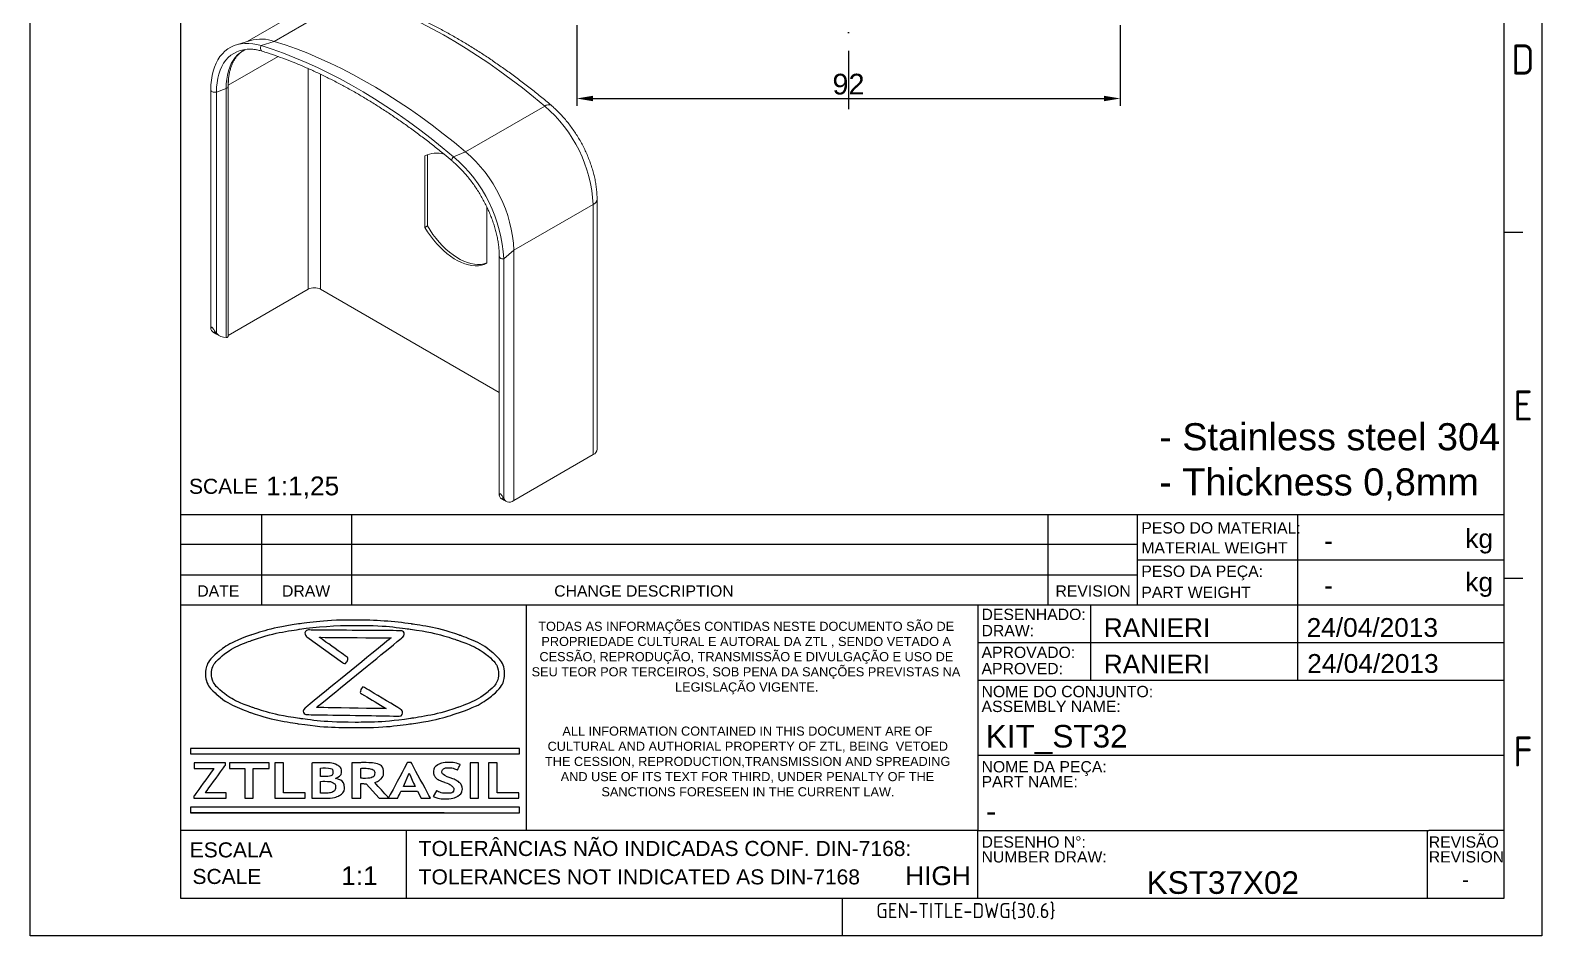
# Model space of a CAD drawing. Header units: millimetres. Extents: x 4473 to 4729, y 1137 to 1495.
# Drawn here: x 4473.2 to 4729, y 1137.3 to 1290.5 of the extents above; entities that cross this region are included whole.
import ezdxf
from ezdxf.enums import TextEntityAlignment as Align

# ---------------------------------------------------------------- set-up
doc = ezdxf.new("R2010")
doc.units = ezdxf.units.MM
doc.linetypes.add('ACAD_ISO02W100', pattern=[15, 12, -3])
doc.linetypes.add('ACAD_ISO04W100', pattern=[30, 24, -3, 0, -3])
for name, color, linetype, lineweight in [('AM_4', 1, 'ACAD_ISO04W100', 25), ('AM_5', 3, 'Continuous', 25), ('AM_8', 40, 'ACAD_ISO02W100', 35)]:
    doc.layers.add(name, color=color, linetype=linetype, lineweight=lineweight)
doc.layers.add('Camada 1', color=7, linetype='Continuous')
doc.styles.add('ACISOTS', font='isocp.shx', dxfattribs={"height": 1})
doc.styles.get("Standard").update_dxf_attribs({"font": 'arial.ttf'})
doc.dimstyles.new('ISO-25', dxfattribs={"dimtxt": 3.5, "dimasz": 2.75, "dimexe": 1.25, "dimexo": 0.625, "dimtad": 1, "dimtxsty": 'Standard', "dimcen": 2.5, "dimadec": 0, "dimazin": 0, "dimtfac": 1, "dimtmove": 0, "dimatfit": 3, "dimfxl": 1, "dimarcsym": 0})

# ---------------------------------------------------------------- blocks, each defined once
blk = doc.blocks.new('*D37')
at = {"layer": 'AM_5', "color": 0, "lineweight": -2, "ltscale": 0.25, "transparency": 16777216}
for p, q in [((4565.7, 1291.36), (4565.7, 1277.69)), ((4657.7, 1291.36), (4657.7, 1277.69)), ((4568.45, 1278.94), (4654.95, 1278.94))]:
    blk.add_line(p, q, dxfattribs=at)
at = {"layer": 'AM_5', "color": 0, "ltscale": 0.25, "transparency": 16777216}
for points in [[(4568.45, 1279.4), (4568.45, 1278.48), (4565.7, 1278.94)], [(4654.95, 1279.4), (4654.95, 1278.48), (4657.7, 1278.94)]]:
    blk.add_solid(points, dxfattribs=at)
at = {"layer": 'Defpoints', "color": 0, "ltscale": 0.25, "transparency": 16777216}
for p in [(4565.7, 1291.99), (4657.7, 1291.99), (4657.7, 1278.94)]:
    blk.add_point(p, dxfattribs=at)
at = {"layer": 'AM_5', "color": 0, "ltscale": 0.25, "transparency": 16777216, "insert": (4611.7, 1281.35), "char_height": 3.5, "attachment_point": 5}
blk.add_mtext('92', dxfattribs=at)
blk = doc.blocks.new('*D53')
at = {"layer": 'AM_5', "color": 0, "lineweight": -2, "ltscale": 0.25, "transparency": 16777216}
blk.add_arc((4611.7, -1206.23), 2647.57, 90.05951, 90.94049, dxfattribs=at)
at = {"layer": 'AM_5', "color": 0, "ltscale": 0.25, "transparency": 16777216}
for points in [[(4568.25, 1440.53), (4568.24, 1441.45), (4565.5, 1440.94)], [(4608.95, 1441.8), (4608.95, 1440.88), (4611.7, 1441.34)]]:
    blk.add_solid(points, dxfattribs=at)
at = {"layer": 'Defpoints', "color": 0, "ltscale": 0.25, "transparency": 16777216}
for p in [(4611.7, 1467.59), (4565.26, 1454.38), (4596.3, 1441.3), (4565.7, 1429.11), (4611.7, 1277.16)]:
    blk.add_point(p, dxfattribs=at)
at = {"layer": 'AM_5', "color": 0, "ltscale": 0.25, "transparency": 16777216, "insert": (4588.58, 1443.63), "char_height": 3.5, "attachment_point": 5, "rotation": 0.5}
blk.add_mtext('1°', dxfattribs=at)

msp = doc.modelspace()

# ---------------------------------------------------------------- linework, layer by layer
at = {"color": 135, "lineweight": 25}
for p, q in [((4473.202, 1137.266), (4473.202, 1494.921)), ((4729.033, 1494.921), (4729.033, 1137.266)), ((4725.851, 1256.272), (4722.669, 1256.272)), ((4725.851, 1197.724), (4722.669, 1197.724)), ((4610.663, 1137.266), (4610.663, 1143.63)), ((4729.033, 1137.266), (4473.202, 1137.266))]:
    msp.add_line(p, q, dxfattribs=at)
for p, q in [((4498.657, 1488.557), (4498.657, 1143.63)), ((4722.669, 1143.63), (4722.669, 1488.557)), ((4498.657, 1208.543), (4722.669, 1208.543)), ((4498.657, 1208.543), (4498.657, 1143.63)), ((4498.657, 1208.543), (4660.618, 1208.543)), ((4512.408, 1193.269), (4512.408, 1208.543)), ((4527.646, 1193.269), (4527.646, 1208.543)), ((4645.477, 1193.269), (4645.477, 1208.543)), ((4660.618, 1193.269), (4660.618, 1208.543)), ((4687.667, 1208.543), (4687.667, 1200.906)), ((4722.669, 1143.63), (4722.669, 1208.543)), ((4660.618, 1203.452), (4498.657, 1203.452)), ((4660.618, 1200.906), (4722.669, 1200.906)), ((4687.667, 1200.906), (4687.667, 1193.269)), ((4498.657, 1198.36), (4660.618, 1198.36)), ((4498.657, 1193.269), (4633.573, 1193.269)), ((4557.121, 1193.269), (4557.121, 1155.085)), ((4633.573, 1193.269), (4633.573, 1169.086)), ((4633.573, 1193.269), (4722.669, 1193.269)), ((4652.665, 1193.269), (4652.665, 1180.541)), ((4687.667, 1193.269), (4687.667, 1180.541)), ((4633.573, 1186.905), (4722.669, 1186.905)), ((4633.573, 1180.541), (4722.669, 1180.541)), ((4633.573, 1169.086), (4633.573, 1155.085)), ((4633.573, 1167.813), (4722.669, 1167.813)), ((4633.573, 1155.085), (4498.657, 1155.085)), ((4536.841, 1155.085), (4536.841, 1143.63)), ((4633.573, 1143.63), (4633.573, 1155.085)), ((4633.573, 1155.085), (4709.941, 1155.085)), ((4709.628, 1155.085), (4709.628, 1143.63)), ((4722.669, 1155.085), (4709.941, 1155.085)), ((4498.657, 1143.63), (4722.669, 1143.63)), ((4498.657, 1143.63), (4722.669, 1143.63))]:
    msp.add_line(p, q)
at = {"color": 7, "linetype": 'Continuous', "lineweight": 15}
for p, q in [((4522.8, 1296.025), (4509.896, 1288.576)), ((4514.5, 1288.612), (4527.904, 1296.349)), ((4510.457, 1288.747), (4508.094, 1288.027)), ((4512.289, 1287.886), (4514.5, 1288.612)), ((4503.774, 1280.729), (4503.765, 1280.376)), ((4503.765, 1280.376), (4503.765, 1239.966)), ((4506.354, 1280.64), (4504.714, 1280.021)), ((4504.714, 1280.021), (4504.714, 1239.214)), ((4506.354, 1238.504), (4506.354, 1280.64)), ((4506.694, 1238.687), (4506.694, 1281.002)), ((4506.713, 1281.175), (4506.713, 1238.86)), ((4546.868, 1269.926), (4560.272, 1277.664)), ((4540.004, 1257.133), (4540.004, 1269.258)), ((4540.428, 1257.378), (4540.428, 1269.454)), ((4544.837, 1269.097), (4546.868, 1269.926)), ((4569.142, 1219.595), (4569.142, 1261.91)), ((4550.505, 1260.547), (4550.505, 1251.071)), ((4555.08, 1253.254), (4568.483, 1260.992)), ((4568.483, 1218.677), (4568.483, 1260.992)), ((4540.004, 1257.133), (4540.428, 1257.378)), ((4552.596, 1252.186), (4552.596, 1211.775)), ((4553.356, 1251.8), (4555.08, 1253.254)), ((4553.356, 1251.8), (4553.356, 1211.266)), ((4555.08, 1253.254), (4555.08, 1210.939)), ((4520.223, 1246.659), (4506.713, 1238.86)), ((4552.596, 1229.195), (4522.344, 1246.659)), ((4504.413, 1239.242), (4504.837, 1238.997)), ((4504.843, 1238.993), (4505.221, 1238.775)), ((4555.08, 1210.939), (4568.483, 1218.677)), ((4552.987, 1211.2), (4553.365, 1210.982)), ((4553.371, 1210.979), (4553.796, 1210.734))]:
    msp.add_line(p, q, dxfattribs=at)
at = {"color": 8, "linetype": 'Continuous', "lineweight": 15}
for p, q in [((4515.148, 1286.044), (4506.713, 1281.175)), ((4520.223, 1246.659), (4520.223, 1284.017)), ((4522.344, 1283.042), (4522.344, 1246.659))]:
    msp.add_line(p, q, dxfattribs=at)
at = {"color": 7, "linetype": 'Continuous', "lineweight": 15, "flags": 128}
for points in [[(4560.272, 1277.664), (4558.395, 1279.219), (4556.508, 1280.722), (4554.612, 1282.171), (4552.709, 1283.566), (4550.8, 1284.906), (4548.885, 1286.189), (4546.968, 1287.415), (4545.048, 1288.583), (4543.127, 1289.691), (4541.207, 1290.74), (4539.29, 1291.728), (4537.375, 1292.655), (4535.466, 1293.52), (4533.563, 1294.323), (4531.667, 1295.062), (4529.78, 1295.738), (4527.904, 1296.349)], [(4512.289, 1287.886), (4511.576, 1288.078), (4510.876, 1288.206), (4510.195, 1288.271), (4509.533, 1288.272), (4508.896, 1288.209), (4508.285, 1288.082), (4507.703, 1287.891), (4507.154, 1287.639), (4506.638, 1287.325), (4506.159, 1286.952), (4505.719, 1286.521), (4505.32, 1286.033), (4504.964, 1285.492), (4504.651, 1284.899), (4504.385, 1284.257), (4504.165, 1283.57), (4503.993, 1282.839), (4503.869, 1282.07), (4503.795, 1281.264), (4503.774, 1280.779)], [(4509.903, 1287.273), (4509.305, 1287.198), (4508.718, 1287.056), (4508.162, 1286.85), (4507.639, 1286.58), (4507.153, 1286.249), (4506.705, 1285.857), (4506.299, 1285.406), (4505.935, 1284.899), (4505.616, 1284.339), (4505.343, 1283.727), (4505.118, 1283.068), (4504.942, 1282.364), (4504.815, 1281.619), (4504.739, 1280.837), (4504.714, 1280.021)], [(4544.837, 1269.097), (4542.95, 1270.661), (4541.053, 1272.172), (4539.146, 1273.63), (4537.233, 1275.032), (4535.312, 1276.379), (4533.387, 1277.67), (4531.459, 1278.902), (4529.529, 1280.077), (4527.597, 1281.191), (4525.667, 1282.246), (4523.739, 1283.24), (4521.814, 1284.172), (4519.894, 1285.042), (4517.98, 1285.849), (4516.073, 1286.592), (4514.176, 1287.272), (4512.289, 1287.886)], [(4546.868, 1269.926), (4544.992, 1271.481), (4543.105, 1272.984), (4541.209, 1274.434), (4539.306, 1275.829), (4537.396, 1277.168), (4535.482, 1278.451), (4533.564, 1279.677), (4531.645, 1280.845), (4529.724, 1281.954), (4527.804, 1283.003), (4525.887, 1283.991), (4523.972, 1284.918), (4522.063, 1285.783), (4520.159, 1286.585), (4518.264, 1287.325), (4516.377, 1288), (4514.5, 1288.612)], [(4506.755, 1282.215), (4506.739, 1281.991), (4506.713, 1281.175)], [(4550.505, 1251.071), (4550.049, 1250.863), (4549.562, 1250.718), (4549.047, 1250.635), (4548.507, 1250.617), (4547.945, 1250.663), (4547.366, 1250.772), (4546.772, 1250.945), (4546.169, 1251.179), (4545.56, 1251.473), (4544.949, 1251.826), (4544.339, 1252.235), (4543.736, 1252.697), (4543.143, 1253.21), (4542.564, 1253.769), (4542.002, 1254.372), (4541.462, 1255.014), (4540.946, 1255.691), (4540.459, 1256.399), (4540.004, 1257.133)], [(4550.505, 1251.12), (4550.473, 1251.108), (4549.986, 1250.963), (4549.471, 1250.88), (4548.931, 1250.862), (4548.369, 1250.908), (4547.79, 1251.017), (4547.197, 1251.19), (4546.593, 1251.424), (4545.984, 1251.718), (4545.373, 1252.071), (4544.764, 1252.48), (4544.16, 1252.942), (4543.567, 1253.455), (4542.988, 1254.014), (4542.426, 1254.617), (4541.886, 1255.259), (4541.371, 1255.936), (4540.884, 1256.644), (4540.428, 1257.378)], [(4504.837, 1238.997), (4504.616, 1239.148), (4504.339, 1239.431)], [(4504.339, 1239.431), (4504.611, 1239.153), (4504.843, 1238.993)], [(4552.987, 1211.2), (4552.816, 1211.333), (4552.655, 1211.538)], [(4553.03, 1211.322), (4553.211, 1211.097), (4553.365, 1210.982)], [(4553.371, 1210.979), (4553.22, 1211.09), (4553.03, 1211.322)], [(4553.356, 1211.266), (4553.508, 1210.998), (4553.7, 1210.798), (4553.927, 1210.673), (4554.184, 1210.624), (4554.466, 1210.653), (4554.767, 1210.759), (4555.08, 1210.939)]]:
    msp.add_lwpolyline(points, dxfattribs=at)
at = {"color": 8, "linetype": 'Continuous', "lineweight": 15, "flags": 128}
for points in [[(4506.354, 1280.64), (4506.379, 1281.433), (4506.453, 1282.193), (4506.576, 1282.917), (4506.747, 1283.602), (4506.966, 1284.243), (4507.231, 1284.837), (4507.541, 1285.382), (4507.895, 1285.875), (4508.29, 1286.313), (4508.725, 1286.694), (4509.198, 1287.016), (4509.637, 1287.247)], [(4512.466, 1286.938), (4512.361, 1286.992), (4512.272, 1287.09), (4512.21, 1287.222), (4512.18, 1287.379), (4512.183, 1287.55), (4512.221, 1287.723), (4512.289, 1287.886)], [(4504.714, 1280.021), (4504.543, 1279.992), (4504.365, 1279.989), (4504.192, 1280.014), (4504.037, 1280.063), (4503.909, 1280.135), (4503.818, 1280.223), (4503.771, 1280.323), (4503.765, 1280.376)], [(4544.608, 1268.376), (4544.604, 1268.379), (4544.563, 1268.449), (4544.556, 1268.549), (4544.582, 1268.673), (4544.641, 1268.812), (4544.728, 1268.957), (4544.837, 1269.097)], [(4552.596, 1252.185), (4552.6, 1252.143), (4552.643, 1252.044), (4552.729, 1251.954), (4552.853, 1251.88), (4553.006, 1251.828), (4553.178, 1251.8), (4553.356, 1251.8)]]:
    msp.add_lwpolyline(points, dxfattribs=at)
at = {"color": 7, "linetype": 'Continuous', "lineweight": 15}
for centre, radius, start, end in [((4512.266, 1282.327), 6.671, 70.42653, 105.73026), ((4544.986, 1259.777), 23.528, 2.95914, 49.48298), ((4541.98, 1265.167), 4.544, 74.14372, 115.77818), ((4529.003, 1250.552), 24.384, 2.93269, 49.50943), ((4531.583, 1252.04), 23.528, 2.95914, 49.48298), ((4521.283, 1244.612), 2.306, 62.60967, 117.39033), ((4505.278, 1240.74), 1.73, 209.37083, 240.00005), ((4506.235, 1240.477), 1.977, 219.70357, 273.46006), ((4568.016, 1219.707), 1.132, 294.37466, 354.3052)]:
    msp.add_arc(centre, radius, start, end, dxfattribs=at)
at = {"color": 8, "linetype": 'Continuous', "lineweight": 15}
for centre, radius, start, end in [((4506.278, 1281.052), 0.419, 280.48493, 353.13517), ((4560.922, 1276.9), 1.003, 63.81332, 130.40804), ((4568.037, 1262.007), 1.109, 293.69378, 355.01442)]:
    msp.add_arc(centre, radius, start, end, dxfattribs=at)
at = {"color": 7, "linetype": 'Continuous', "lineweight": 15}
for points, knots in [([(4561.364, 1277.8), (4561.058, 1278.058), (4560.168, 1278.805), (4558.689, 1280.007), (4556.924, 1281.391), (4555.151, 1282.727), (4553.37, 1284.017), (4551.583, 1285.259), (4549.791, 1286.453), (4547.994, 1287.596), (4546.195, 1288.69), (4544.393, 1289.732), (4542.591, 1290.723), (4540.789, 1291.661), (4538.988, 1292.546), (4537.189, 1293.377), (4535.394, 1294.154), (4533.604, 1294.877), (4531.82, 1295.543), (4530.261, 1296.081), (4529.3, 1296.384), (4528.928, 1296.501)], [0, 0, 0, 0, 0.0290095, 0.0840408, 0.1390809, 0.1941295, 0.2491865, 0.3042518, 0.3593249, 0.4144055, 0.4694928, 0.524586, 0.579684, 0.6347856, 0.6898892, 0.7449922, 0.8000924, 0.8551868, 0.9102726, 0.965346, 1, 1, 1, 1]), ([(4506.694, 1281.002), (4506.695, 1281.132), (4506.698, 1281.508), (4506.736, 1282.108), (4506.82, 1282.79), (4506.945, 1283.435), (4507.109, 1284.041), (4507.311, 1284.606), (4507.55, 1285.128), (4507.825, 1285.606), (4508.136, 1286.039), (4508.481, 1286.426), (4508.862, 1286.763), (4509.234, 1287.03), (4509.493, 1287.16), (4509.602, 1287.215)], [0, 0, 0, 0, 0.0420957, 0.1223547, 0.2025782, 0.2828049, 0.3630976, 0.4435531, 0.5243047, 0.6055245, 0.6874152, 0.7701825, 0.8539754, 0.9387909, 1, 1, 1, 1]), ([(4509.906, 1287.267), (4510.033, 1287.276), (4510.344, 1287.298), (4510.867, 1287.27), (4511.468, 1287.19), (4512.003, 1287.074), (4512.34, 1286.975), (4512.466, 1286.938)], [0, 0, 0, 0, 0.1616203, 0.3963901, 0.6292449, 0.8606764, 1, 1, 1, 1]), ([(4512.466, 1286.938), (4512.768, 1286.843), (4513.644, 1286.567), (4515.103, 1286.069), (4516.843, 1285.425), (4518.592, 1284.726), (4520.347, 1283.973), (4522.107, 1283.166), (4523.872, 1282.306), (4525.64, 1281.393), (4527.41, 1280.429), (4529.182, 1279.412), (4530.953, 1278.345), (4532.723, 1277.228), (4534.491, 1276.061), (4536.256, 1274.845), (4538.016, 1273.581), (4539.771, 1272.27), (4541.518, 1270.912), (4543.131, 1269.613), (4544.158, 1268.753), (4544.608, 1268.376)], [0, 0, 0, 0, 0.0287114, 0.0833483, 0.1379827, 0.1926127, 0.2472395, 0.3018641, 0.3564873, 0.4111099, 0.4657323, 0.5203551, 0.5749786, 0.6296034, 0.6842297, 0.7388578, 0.7934878, 0.84812, 0.9027544, 0.9573911, 1, 1, 1, 1]), ([(4569.142, 1261.91), (4569.14, 1262.062), (4569.136, 1262.497), (4569.091, 1263.228), (4568.992, 1264.104), (4568.844, 1264.99), (4568.651, 1265.884), (4568.414, 1266.78), (4568.133, 1267.677), (4567.811, 1268.57), (4567.448, 1269.456), (4567.048, 1270.332), (4566.61, 1271.194), (4566.138, 1272.04), (4565.632, 1272.867), (4565.096, 1273.67), (4564.529, 1274.448), (4563.936, 1275.196), (4563.318, 1275.912), (4562.675, 1276.592), (4562.025, 1277.227), (4561.581, 1277.612), (4561.364, 1277.8)], [0, 0, 0, 0, 0.0279243, 0.0796817, 0.1313724, 0.1829943, 0.2345214, 0.2859445, 0.3372658, 0.3884951, 0.4396472, 0.4907395, 0.5417917, 0.5928243, 0.6438583, 0.6949107, 0.7460007, 0.79715, 0.84838, 0.8997116, 0.9511637, 1, 1, 1, 1]), ([(4544.608, 1268.376), (4544.721, 1268.279), (4545.049, 1267.997), (4545.586, 1267.498), (4546.211, 1266.867), (4546.821, 1266.197), (4547.412, 1265.493), (4547.983, 1264.756), (4548.53, 1263.991), (4549.051, 1263.201), (4549.543, 1262.389), (4550.005, 1261.558), (4550.434, 1260.714), (4550.829, 1259.858), (4551.187, 1258.996), (4551.507, 1258.132), (4551.789, 1257.268), (4552.029, 1256.409), (4552.229, 1255.559), (4552.386, 1254.722), (4552.501, 1253.901), (4552.572, 1253.115), (4552.595, 1252.548), (4552.596, 1252.247), (4552.596, 1252.186)], [0, 0, 0, 0, 0.0252723, 0.0734851, 0.1217344, 0.1700163, 0.2183267, 0.2666613, 0.3150151, 0.3633829, 0.4117593, 0.4601389, 0.5085156, 0.5568828, 0.6052351, 0.6535669, 0.701873, 0.7501481, 0.7983873, 0.8465865, 0.8947426, 0.942854, 0.9884058, 1, 1, 1, 1]), ([(4504.714, 1239.214), (4504.613, 1239.333), (4504.512, 1239.469), (4504.359, 1239.693), (4504.308, 1239.771), (4504.203, 1239.933), (4504.151, 1240.018), (4504.059, 1240.143), (4504.026, 1240.186), (4503.969, 1240.233), (4503.95, 1240.243), (4503.917, 1240.252), (4503.903, 1240.251), (4503.866, 1240.241), (4503.85, 1240.225), (4503.822, 1240.191), (4503.81, 1240.171), (4503.783, 1240.11), (4503.773, 1240.067), (4503.763, 1239.98), (4503.764, 1239.936), (4503.77, 1239.892)], [0, 0, 0, 0, 0.25, 0.25, 0.375, 0.375, 0.5, 0.5, 0.5625, 0.5625, 0.59375, 0.59375, 0.625, 0.625, 0.6875, 0.6875, 0.75, 0.75, 0.875, 0.875, 1, 1, 1, 1]), ([(4506.689, 1238.714), (4506.691, 1238.709), (4506.704, 1238.663), (4506.649, 1238.59), (4506.534, 1238.519), (4506.412, 1238.509), (4506.354, 1238.504)], [0, 0, 0, 0, 0.0401128, 0.3664045, 0.6946828, 1, 1, 1, 1]), ([(4552.655, 1211.538), (4552.61, 1211.625), (4552.593, 1211.712), (4552.599, 1211.844), (4552.607, 1211.889), (4552.636, 1211.974), (4552.657, 1212.016), (4552.712, 1212.057), (4552.735, 1212.067), (4552.786, 1212.051), (4552.805, 1212.039), (4552.843, 1212.007), (4552.861, 1211.988), (4552.911, 1211.928), (4552.941, 1211.886), (4552.997, 1211.802), (4553.024, 1211.761), (4553.103, 1211.639), (4553.153, 1211.56), (4553.254, 1211.409), (4553.305, 1211.336), (4553.356, 1211.266)], [0, 0, 0, 0, 0.25, 0.25, 0.375, 0.375, 0.5, 0.5, 0.5625, 0.5625, 0.59375, 0.59375, 0.625, 0.625, 0.6875, 0.6875, 0.75, 0.75, 0.875, 0.875, 1, 1, 1, 1])]:
    msp.add_open_spline(points, degree=3, knots=knots, dxfattribs=at)
at = {"layer": 'AM_4'}
msp.add_line((4611.703, 1467.589), (4611.703, 1277.156), dxfattribs=at)
at = {"layer": 'AM_8', "color": 0, "linetype": 'Continuous'}
msp.add_line((4500.343, 1158.064), (4543.242, 1158.064), dxfattribs=at)
at = {"layer": 'Camada 1'}
for points, knots in [([(4528.176, 1190.691), (4531.554, 1190.691), (4534.783, 1190.454), (4537.732, 1190.026), (4537.732, 1190.026), (4540.798, 1189.581), (4543.562, 1188.928), (4545.881, 1188.119), (4545.881, 1188.119), (4548.261, 1187.288), (4550.182, 1186.286), (4551.495, 1185.164), (4551.495, 1185.164), (4552.773, 1184.071), (4553.48, 1182.863), (4553.48, 1181.585), (4553.48, 1181.585), (4553.48, 1180.308), (4552.773, 1179.1), (4551.495, 1178.007), (4551.495, 1178.007), (4550.182, 1176.885), (4548.261, 1175.882), (4545.881, 1175.052), (4545.881, 1175.052), (4543.562, 1174.242), (4540.798, 1173.589), (4537.732, 1173.144), (4537.732, 1173.144), (4534.783, 1172.716), (4531.554, 1172.48), (4528.176, 1172.48), (4528.176, 1172.48), (4524.797, 1172.48), (4521.569, 1172.716), (4518.619, 1173.144), (4518.619, 1173.144), (4515.554, 1173.589), (4512.789, 1174.242), (4510.471, 1175.052), (4510.471, 1175.052), (4508.091, 1175.882), (4506.17, 1176.885), (4504.857, 1178.007), (4504.857, 1178.007), (4503.578, 1179.1), (4502.872, 1180.308), (4502.872, 1181.585), (4502.872, 1181.585), (4502.872, 1182.863), (4503.578, 1184.071), (4504.857, 1185.164), (4504.857, 1185.164), (4506.17, 1186.286), (4508.091, 1187.288), (4510.471, 1188.119), (4510.471, 1188.119), (4512.789, 1188.928), (4515.554, 1189.581), (4518.62, 1190.026), (4518.62, 1190.026), (4521.569, 1190.454), (4524.797, 1190.691), (4528.176, 1190.691)], [0, 0, 0, 0, 0.0588235, 0.0588235, 0.0588235, 0.0882353, 0.1176471, 0.1176471, 0.1176471, 0.1470588, 0.1764706, 0.1764706, 0.1764706, 0.2058824, 0.2352941, 0.2352941, 0.2352941, 0.2647059, 0.2941176, 0.2941176, 0.2941176, 0.3235294, 0.3529412, 0.3529412, 0.3529412, 0.3823529, 0.4117647, 0.4117647, 0.4117647, 0.4411765, 0.4705882, 0.4705882, 0.4705882, 0.5, 0.5294118, 0.5294118, 0.5294118, 0.5588235, 0.5882353, 0.5882353, 0.5882353, 0.6176471, 0.6470588, 0.6470588, 0.6470588, 0.6764706, 0.7058824, 0.7058824, 0.7058824, 0.7352941, 0.7647059, 0.7647059, 0.7647059, 0.7941176, 0.8235294, 0.8235294, 0.8235294, 0.8529412, 0.8823529, 0.8823529, 0.8823529, 0.9411765, 1, 1, 1, 1]), ([(4528.176, 1189.793), (4524.857, 1189.793), (4521.69, 1189.562), (4518.802, 1189.143), (4518.802, 1189.143), (4515.801, 1188.709), (4513.1, 1188.073), (4510.84, 1187.284), (4510.84, 1187.284), (4508.641, 1186.516), (4506.87, 1185.611), (4505.663, 1184.614), (4505.663, 1184.614), (4504.518, 1183.669), (4503.885, 1182.645), (4503.885, 1181.585), (4503.885, 1181.585), (4503.885, 1180.526), (4504.518, 1179.502), (4505.663, 1178.556), (4505.663, 1178.556), (4506.87, 1177.56), (4508.641, 1176.654), (4510.84, 1175.887), (4510.84, 1175.887), (4513.1, 1175.098), (4515.8, 1174.461), (4518.801, 1174.027), (4518.801, 1174.027), (4521.69, 1173.609), (4524.856, 1173.378), (4528.176, 1173.378), (4528.176, 1173.378), (4531.495, 1173.378), (4534.662, 1173.609), (4537.55, 1174.027), (4537.55, 1174.027), (4540.551, 1174.461), (4543.252, 1175.098), (4545.511, 1175.887), (4545.511, 1175.887), (4547.71, 1176.654), (4549.482, 1177.56), (4550.689, 1178.556), (4550.689, 1178.556), (4551.834, 1179.502), (4552.467, 1180.526), (4552.467, 1181.585), (4552.467, 1181.585), (4552.467, 1182.645), (4551.834, 1183.669), (4550.689, 1184.614), (4550.689, 1184.614), (4549.482, 1185.611), (4547.71, 1186.516), (4545.511, 1187.284), (4545.511, 1187.284), (4543.252, 1188.073), (4540.551, 1188.709), (4537.55, 1189.143), (4537.55, 1189.143), (4534.662, 1189.562), (4531.495, 1189.793), (4528.176, 1189.793)], [0, 0, 0, 0, 0.0588235, 0.0588235, 0.0588235, 0.0882353, 0.1176471, 0.1176471, 0.1176471, 0.1470588, 0.1764706, 0.1764706, 0.1764706, 0.2058824, 0.2352941, 0.2352941, 0.2352941, 0.2647059, 0.2941176, 0.2941176, 0.2941176, 0.3235294, 0.3529412, 0.3529412, 0.3529412, 0.3823529, 0.4117647, 0.4117647, 0.4117647, 0.4411765, 0.4705882, 0.4705882, 0.4705882, 0.5, 0.5294118, 0.5294118, 0.5294118, 0.5588235, 0.5882353, 0.5882353, 0.5882353, 0.6176471, 0.6470588, 0.6470588, 0.6470588, 0.6764706, 0.7058824, 0.7058824, 0.7058824, 0.7352941, 0.7647059, 0.7647059, 0.7647059, 0.7941176, 0.8235294, 0.8235294, 0.8235294, 0.8529412, 0.8823529, 0.8823529, 0.8823529, 0.9411765, 1, 1, 1, 1]), ([(4526.071, 1183.524), (4526.071, 1183.524), (4520.009, 1187.868), (4520.009, 1187.868), (4520.009, 1187.868), (4519.558, 1188.192), (4519.741, 1189.012), (4520.273, 1189.008), (4520.273, 1189.008), (4520.273, 1189.008), (4535.929, 1188.882), (4535.929, 1188.882), (4535.929, 1188.882), (4536.443, 1188.878), (4536.634, 1188.103), (4536.214, 1187.762), (4536.214, 1187.762), (4536.214, 1187.762), (4521.638, 1175.886), (4521.638, 1175.886), (4521.638, 1175.886), (4521.638, 1175.886), (4533.452, 1175.696), (4533.452, 1175.696), (4533.452, 1175.696), (4533.452, 1175.696), (4529.479, 1178.09), (4529.479, 1178.09), (4529.479, 1178.09), (4529.218, 1178.248), (4528.956, 1178.405), (4529.184, 1178.951), (4529.184, 1178.951), (4529.412, 1179.497), (4529.673, 1179.34), (4529.934, 1179.182), (4529.934, 1179.182), (4529.934, 1179.182), (4535.891, 1175.594), (4535.891, 1175.594), (4535.891, 1175.594), (4536.379, 1175.3), (4536.206, 1174.426), (4535.657, 1174.434), (4535.657, 1174.434), (4535.657, 1174.434), (4520.001, 1174.686), (4520.001, 1174.686), (4520.001, 1174.686), (4519.488, 1174.694), (4519.301, 1175.466), (4519.719, 1175.807), (4519.719, 1175.807), (4519.719, 1175.807), (4534.28, 1187.669), (4534.28, 1187.669), (4534.28, 1187.669), (4534.28, 1187.669), (4522.144, 1187.767), (4522.144, 1187.767), (4522.144, 1187.767), (4522.144, 1187.767), (4526.595, 1184.578), (4526.595, 1184.578), (4526.595, 1184.578), (4526.843, 1184.4), (4527.091, 1184.222), (4526.829, 1183.695), (4526.829, 1183.695), (4526.567, 1183.169), (4526.319, 1183.346), (4526.071, 1183.524)], [0, 0, 0, 0, 0.0526316, 0.0526316, 0.0526316, 0.0789474, 0.1052632, 0.1052632, 0.1052632, 0.1315789, 0.1578947, 0.1578947, 0.1578947, 0.1842105, 0.2105263, 0.2105263, 0.2105263, 0.2368421, 0.2631579, 0.2631579, 0.2631579, 0.2894737, 0.3157895, 0.3157895, 0.3157895, 0.3421053, 0.3684211, 0.3684211, 0.3684211, 0.3947368, 0.4210526, 0.4210526, 0.4210526, 0.4473684, 0.4736842, 0.4736842, 0.4736842, 0.5, 0.5263158, 0.5263158, 0.5263158, 0.5526316, 0.5789474, 0.5789474, 0.5789474, 0.6052632, 0.6315789, 0.6315789, 0.6315789, 0.6578947, 0.6842105, 0.6842105, 0.6842105, 0.7105263, 0.7368421, 0.7368421, 0.7368421, 0.7631579, 0.7894737, 0.7894737, 0.7894737, 0.8157895, 0.8421053, 0.8421053, 0.8421053, 0.8684211, 0.8947368, 0.8947368, 0.8947368, 0.9473684, 1, 1, 1, 1]), ([(4500.452, 1168.966), (4500.452, 1168.966), (4555.9, 1168.966), (4555.9, 1168.966), (4555.9, 1168.966), (4555.9, 1168.966), (4556.009, 1168.966), (4556.009, 1168.966), (4556.009, 1168.966), (4556.009, 1168.966), (4556.009, 1168.857), (4556.009, 1168.857), (4556.009, 1168.857), (4556.009, 1168.857), (4556.009, 1168.136), (4556.009, 1168.136), (4556.009, 1168.136), (4556.009, 1168.136), (4556.009, 1168.027), (4556.009, 1168.027), (4556.009, 1168.027), (4556.009, 1168.027), (4555.9, 1168.027), (4555.9, 1168.027), (4555.9, 1168.027), (4555.9, 1168.027), (4500.452, 1168.027), (4500.452, 1168.027), (4500.452, 1168.027), (4500.452, 1168.027), (4500.343, 1168.027), (4500.343, 1168.027), (4500.343, 1168.027), (4500.343, 1168.027), (4500.343, 1168.136), (4500.343, 1168.136), (4500.343, 1168.136), (4500.343, 1168.136), (4500.343, 1168.857), (4500.343, 1168.857), (4500.343, 1168.857), (4500.343, 1168.857), (4500.343, 1168.966), (4500.343, 1168.966), (4500.343, 1168.966), (4500.343, 1168.966), (4500.452, 1168.966), (4500.452, 1168.966)], [0, 0, 0, 0, 0.0769231, 0.0769231, 0.0769231, 0.1153846, 0.1538462, 0.1538462, 0.1538462, 0.1923077, 0.2307692, 0.2307692, 0.2307692, 0.2692308, 0.3076923, 0.3076923, 0.3076923, 0.3461538, 0.3846154, 0.3846154, 0.3846154, 0.4230769, 0.4615385, 0.4615385, 0.4615385, 0.5, 0.5384615, 0.5384615, 0.5384615, 0.5769231, 0.6153846, 0.6153846, 0.6153846, 0.6538462, 0.6923077, 0.6923077, 0.6923077, 0.7307692, 0.7692308, 0.7692308, 0.7692308, 0.8076923, 0.8461538, 0.8461538, 0.8461538, 0.9230769, 1, 1, 1, 1]), ([(4541.412, 1160.857), (4541.412, 1160.857), (4541.947, 1161.808), (4541.947, 1161.808), (4541.947, 1161.808), (4542.515, 1161.514), (4543.076, 1161.368), (4543.627, 1161.368), (4543.627, 1161.368), (4544.476, 1161.368), (4544.899, 1161.585), (4544.899, 1162.02), (4544.899, 1162.02), (4544.899, 1162.225), (4544.798, 1162.418), (4544.599, 1162.603), (4544.599, 1162.603), (4544.4, 1162.788), (4543.987, 1162.996), (4543.364, 1163.226), (4543.364, 1163.226), (4542.74, 1163.455), (4542.32, 1163.645), (4542.104, 1163.792), (4542.104, 1163.792), (4541.888, 1163.941), (4541.721, 1164.117), (4541.604, 1164.321), (4541.604, 1164.321), (4541.488, 1164.525), (4541.429, 1164.75), (4541.429, 1164.998), (4541.429, 1164.998), (4541.429, 1165.461), (4541.66, 1165.843), (4542.121, 1166.148), (4542.121, 1166.148), (4542.581, 1166.453), (4543.172, 1166.605), (4543.894, 1166.605), (4543.894, 1166.605), (4544.834, 1166.605), (4545.524, 1166.475), (4545.966, 1166.218), (4545.966, 1166.218), (4545.966, 1166.218), (4545.526, 1165.304), (4545.526, 1165.304), (4545.526, 1165.304), (4545.02, 1165.57), (4544.484, 1165.704), (4543.923, 1165.704), (4543.923, 1165.704), (4543.589, 1165.704), (4543.332, 1165.639), (4543.148, 1165.511), (4543.148, 1165.511), (4542.964, 1165.381), (4542.873, 1165.213), (4542.873, 1165.007), (4542.873, 1165.007), (4542.873, 1164.664), (4543.388, 1164.308), (4544.421, 1163.937), (4544.421, 1163.937), (4544.965, 1163.742), (4545.357, 1163.561), (4545.598, 1163.397), (4545.598, 1163.397), (4545.839, 1163.233), (4546.022, 1163.04), (4546.147, 1162.822), (4546.147, 1162.822), (4546.274, 1162.603), (4546.337, 1162.358), (4546.337, 1162.09), (4546.337, 1162.09), (4546.337, 1161.605), (4546.077, 1161.207), (4545.556, 1160.895), (4545.556, 1160.895), (4545.037, 1160.582), (4544.34, 1160.426), (4543.466, 1160.426), (4543.466, 1160.426), (4542.708, 1160.426), (4542.024, 1160.569), (4541.412, 1160.857)], [0, 0, 0, 0, 0.0434783, 0.0434783, 0.0434783, 0.0652174, 0.0869565, 0.0869565, 0.0869565, 0.1086957, 0.1304348, 0.1304348, 0.1304348, 0.1521739, 0.173913, 0.173913, 0.173913, 0.1956522, 0.2173913, 0.2173913, 0.2173913, 0.2391304, 0.2608696, 0.2608696, 0.2608696, 0.2826087, 0.3043478, 0.3043478, 0.3043478, 0.326087, 0.3478261, 0.3478261, 0.3478261, 0.3695652, 0.3913043, 0.3913043, 0.3913043, 0.4130435, 0.4347826, 0.4347826, 0.4347826, 0.4565217, 0.4782609, 0.4782609, 0.4782609, 0.5, 0.5217391, 0.5217391, 0.5217391, 0.5434783, 0.5652174, 0.5652174, 0.5652174, 0.5869565, 0.6086957, 0.6086957, 0.6086957, 0.6304348, 0.6521739, 0.6521739, 0.6521739, 0.673913, 0.6956522, 0.6956522, 0.6956522, 0.7173913, 0.7391304, 0.7391304, 0.7391304, 0.7608696, 0.7826087, 0.7826087, 0.7826087, 0.8043478, 0.826087, 0.826087, 0.826087, 0.8478261, 0.8695652, 0.8695652, 0.8695652, 0.8913043, 0.9130435, 0.9130435, 0.9130435, 0.9565217, 1, 1, 1, 1]), ([(4500.895, 1160.527), (4500.895, 1160.527), (4500.895, 1160.87), (4500.895, 1160.87), (4500.895, 1160.87), (4500.895, 1160.87), (4504.287, 1165.561), (4504.287, 1165.561), (4504.287, 1165.561), (4504.287, 1165.561), (4500.952, 1165.561), (4500.952, 1165.561), (4500.952, 1165.561), (4500.952, 1165.561), (4500.952, 1166.503), (4500.952, 1166.503), (4500.952, 1166.503), (4500.952, 1166.503), (4506.254, 1166.503), (4506.254, 1166.503), (4506.254, 1166.503), (4506.254, 1166.503), (4506.254, 1166.161), (4506.254, 1166.161), (4506.254, 1166.161), (4506.254, 1166.161), (4502.85, 1161.47), (4502.85, 1161.47), (4502.85, 1161.47), (4502.85, 1161.47), (4506.375, 1161.47), (4506.375, 1161.47), (4506.375, 1161.47), (4506.375, 1161.47), (4506.375, 1160.527), (4506.375, 1160.527), (4506.375, 1160.527), (4506.375, 1160.527), (4500.895, 1160.527), (4500.895, 1160.527)], [0, 0, 0, 0, 0.0909091, 0.0909091, 0.0909091, 0.1363636, 0.1818182, 0.1818182, 0.1818182, 0.2272727, 0.2727273, 0.2727273, 0.2727273, 0.3181818, 0.3636364, 0.3636364, 0.3636364, 0.4090909, 0.4545455, 0.4545455, 0.4545455, 0.5, 0.5454545, 0.5454545, 0.5454545, 0.5909091, 0.6363636, 0.6363636, 0.6363636, 0.6818182, 0.7272727, 0.7272727, 0.7272727, 0.7727273, 0.8181818, 0.8181818, 0.8181818, 0.9090909, 1, 1, 1, 1]), ([(4510.96, 1165.561), (4510.96, 1165.561), (4510.96, 1160.527), (4510.96, 1160.527), (4510.96, 1160.527), (4510.96, 1160.527), (4509.516, 1160.527), (4509.516, 1160.527), (4509.516, 1160.527), (4509.516, 1160.527), (4509.516, 1165.561), (4509.516, 1165.561), (4509.516, 1165.561), (4509.516, 1165.561), (4506.93, 1165.561), (4506.93, 1165.561), (4506.93, 1165.561), (4506.93, 1165.561), (4506.93, 1166.503), (4506.93, 1166.503), (4506.93, 1166.503), (4506.93, 1166.503), (4513.662, 1166.503), (4513.662, 1166.503), (4513.662, 1166.503), (4513.662, 1166.503), (4513.662, 1165.561), (4513.662, 1165.561), (4513.662, 1165.561), (4513.662, 1165.561), (4510.96, 1165.561), (4510.96, 1165.561)], [0, 0, 0, 0, 0.1111111, 0.1111111, 0.1111111, 0.1666667, 0.2222222, 0.2222222, 0.2222222, 0.2777778, 0.3333333, 0.3333333, 0.3333333, 0.3888889, 0.4444444, 0.4444444, 0.4444444, 0.5, 0.5555556, 0.5555556, 0.5555556, 0.6111111, 0.6666667, 0.6666667, 0.6666667, 0.7222222, 0.7777778, 0.7777778, 0.7777778, 0.8888889, 1, 1, 1, 1]), ([(4514.606, 1160.527), (4514.606, 1160.527), (4514.606, 1166.503), (4514.606, 1166.503), (4514.606, 1166.503), (4514.606, 1166.503), (4516.05, 1166.503), (4516.05, 1166.503), (4516.05, 1166.503), (4516.05, 1166.503), (4516.05, 1161.47), (4516.05, 1161.47), (4516.05, 1161.47), (4516.05, 1161.47), (4519.726, 1161.47), (4519.726, 1161.47), (4519.726, 1161.47), (4519.726, 1161.47), (4519.726, 1160.527), (4519.726, 1160.527), (4519.726, 1160.527), (4519.726, 1160.527), (4514.606, 1160.527), (4514.606, 1160.527)], [0, 0, 0, 0, 0.1428571, 0.1428571, 0.1428571, 0.2142857, 0.2857143, 0.2857143, 0.2857143, 0.3571429, 0.4285714, 0.4285714, 0.4285714, 0.5, 0.5714286, 0.5714286, 0.5714286, 0.6428571, 0.7142857, 0.7142857, 0.7142857, 0.8571429, 1, 1, 1, 1]), ([(4523.377, 1160.527), (4523.377, 1160.527), (4520.889, 1160.527), (4520.889, 1160.527), (4520.889, 1160.527), (4520.889, 1160.527), (4520.889, 1166.499), (4520.889, 1166.499), (4520.889, 1166.499), (4521.986, 1166.537), (4522.754, 1166.556), (4523.193, 1166.556), (4523.193, 1166.556), (4524.038, 1166.556), (4524.698, 1166.424), (4525.174, 1166.158), (4525.174, 1166.158), (4525.649, 1165.893), (4525.886, 1165.515), (4525.886, 1165.023), (4525.886, 1165.023), (4525.886, 1164.55), (4525.545, 1164.175), (4524.865, 1163.901), (4524.865, 1163.901), (4525.875, 1163.642), (4526.38, 1163.109), (4526.38, 1162.301), (4526.38, 1162.301), (4526.38, 1161.758), (4526.1, 1161.326), (4525.543, 1161.006), (4525.543, 1161.006), (4524.984, 1160.687), (4524.262, 1160.527), (4523.377, 1160.527)], [0, 0, 0, 0, 0.1, 0.1, 0.1, 0.15, 0.2, 0.2, 0.2, 0.25, 0.3, 0.3, 0.3, 0.35, 0.4, 0.4, 0.4, 0.45, 0.5, 0.5, 0.5, 0.55, 0.6, 0.6, 0.6, 0.65, 0.7, 0.7, 0.7, 0.75, 0.8, 0.8, 0.8, 0.9, 1, 1, 1, 1]), ([(4522.333, 1165.651), (4522.333, 1165.651), (4522.333, 1164.219), (4522.333, 1164.219), (4522.333, 1164.219), (4522.555, 1164.209), (4522.788, 1164.203), (4523.032, 1164.203), (4523.032, 1164.203), (4523.972, 1164.203), (4524.442, 1164.462), (4524.442, 1164.981), (4524.442, 1164.981), (4524.442, 1165.441), (4524.016, 1165.671), (4523.161, 1165.671), (4523.161, 1165.671), (4522.936, 1165.671), (4522.659, 1165.664), (4522.333, 1165.651)], [0, 0, 0, 0, 0.1666667, 0.1666667, 0.1666667, 0.25, 0.3333333, 0.3333333, 0.3333333, 0.4166667, 0.5, 0.5, 0.5, 0.5833333, 0.6666667, 0.6666667, 0.6666667, 0.8333333, 1, 1, 1, 1]), ([(4532.241, 1160.527), (4532.241, 1160.527), (4530.072, 1162.994), (4530.072, 1162.994), (4530.072, 1162.994), (4529.854, 1162.997), (4529.549, 1163.007), (4529.154, 1163.024), (4529.154, 1163.024), (4529.154, 1163.024), (4529.154, 1160.527), (4529.154, 1160.527), (4529.154, 1160.527), (4529.154, 1160.527), (4527.656, 1160.527), (4527.656, 1160.527), (4527.656, 1160.527), (4527.656, 1160.527), (4527.656, 1166.503), (4527.656, 1166.503), (4527.656, 1166.503), (4527.737, 1166.503), (4528.05, 1166.513), (4528.595, 1166.534), (4528.595, 1166.534), (4529.139, 1166.555), (4529.577, 1166.565), (4529.91, 1166.565), (4529.91, 1166.565), (4531.976, 1166.565), (4533.009, 1165.977), (4533.009, 1164.802), (4533.009, 1164.802), (4533.009, 1164.448), (4532.865, 1164.127), (4532.58, 1163.836), (4532.58, 1163.836), (4532.296, 1163.545), (4531.936, 1163.34), (4531.504, 1163.22), (4531.504, 1163.22), (4531.504, 1163.22), (4533.907, 1160.527), (4533.907, 1160.527), (4533.907, 1160.527), (4533.907, 1160.527), (4532.241, 1160.527), (4532.241, 1160.527)], [0, 0, 0, 0, 0.0769231, 0.0769231, 0.0769231, 0.1153846, 0.1538462, 0.1538462, 0.1538462, 0.1923077, 0.2307692, 0.2307692, 0.2307692, 0.2692308, 0.3076923, 0.3076923, 0.3076923, 0.3461538, 0.3846154, 0.3846154, 0.3846154, 0.4230769, 0.4615385, 0.4615385, 0.4615385, 0.5, 0.5384615, 0.5384615, 0.5384615, 0.5769231, 0.6153846, 0.6153846, 0.6153846, 0.6538462, 0.6923077, 0.6923077, 0.6923077, 0.7307692, 0.7692308, 0.7692308, 0.7692308, 0.8076923, 0.8461538, 0.8461538, 0.8461538, 0.9230769, 1, 1, 1, 1]), ([(4529.154, 1165.582), (4529.154, 1165.582), (4529.154, 1163.922), (4529.154, 1163.922), (4529.154, 1163.922), (4529.422, 1163.905), (4529.626, 1163.897), (4529.766, 1163.897), (4529.766, 1163.897), (4530.369, 1163.897), (4530.811, 1163.959), (4531.089, 1164.085), (4531.089, 1164.085), (4531.37, 1164.21), (4531.51, 1164.452), (4531.51, 1164.814), (4531.51, 1164.814), (4531.51, 1165.108), (4531.36, 1165.314), (4531.059, 1165.43), (4531.059, 1165.43), (4530.759, 1165.547), (4530.287, 1165.605), (4529.643, 1165.605), (4529.643, 1165.605), (4529.488, 1165.605), (4529.325, 1165.598), (4529.154, 1165.582)], [0, 0, 0, 0, 0.125, 0.125, 0.125, 0.1875, 0.25, 0.25, 0.25, 0.3125, 0.375, 0.375, 0.375, 0.4375, 0.5, 0.5, 0.5, 0.5625, 0.625, 0.625, 0.625, 0.6875, 0.75, 0.75, 0.75, 0.875, 1, 1, 1, 1]), ([(4539.347, 1160.527), (4539.347, 1160.527), (4538.754, 1161.739), (4538.754, 1161.739), (4538.754, 1161.739), (4538.754, 1161.739), (4535.966, 1161.739), (4535.966, 1161.739), (4535.966, 1161.739), (4535.966, 1161.739), (4535.4, 1160.527), (4535.4, 1160.527), (4535.4, 1160.527), (4535.4, 1160.527), (4533.797, 1160.527), (4533.797, 1160.527), (4533.797, 1160.527), (4533.797, 1160.527), (4537.039, 1166.585), (4537.039, 1166.585), (4537.039, 1166.585), (4537.039, 1166.585), (4537.672, 1166.585), (4537.672, 1166.585), (4537.672, 1166.585), (4537.672, 1166.585), (4540.94, 1160.527), (4540.94, 1160.527), (4540.94, 1160.527), (4540.94, 1160.527), (4539.347, 1160.527), (4539.347, 1160.527)], [0, 0, 0, 0, 0.1111111, 0.1111111, 0.1111111, 0.1666667, 0.2222222, 0.2222222, 0.2222222, 0.2777778, 0.3333333, 0.3333333, 0.3333333, 0.3888889, 0.4444444, 0.4444444, 0.4444444, 0.5, 0.5555556, 0.5555556, 0.5555556, 0.6111111, 0.6666667, 0.6666667, 0.6666667, 0.7222222, 0.7777778, 0.7777778, 0.7777778, 0.8888889, 1, 1, 1, 1]), ([(4537.355, 1164.757), (4537.355, 1164.757), (4536.378, 1162.55), (4536.378, 1162.55), (4536.378, 1162.55), (4536.378, 1162.55), (4538.331, 1162.55), (4538.331, 1162.55), (4538.331, 1162.55), (4538.331, 1162.55), (4537.355, 1164.757), (4537.355, 1164.757)], [0, 0, 0, 0, 0.25, 0.25, 0.25, 0.375, 0.5, 0.5, 0.5, 0.75, 1, 1, 1, 1]), ([(4547.641, 1160.527), (4547.641, 1160.527), (4547.641, 1166.503), (4547.641, 1166.503), (4547.641, 1166.503), (4547.641, 1166.503), (4549.084, 1166.503), (4549.084, 1166.503), (4549.084, 1166.503), (4549.084, 1166.503), (4549.084, 1160.527), (4549.084, 1160.527), (4549.084, 1160.527), (4549.084, 1160.527), (4547.641, 1160.527), (4547.641, 1160.527)], [0, 0, 0, 0, 0.2, 0.2, 0.2, 0.3, 0.4, 0.4, 0.4, 0.5, 0.6, 0.6, 0.6, 0.8, 1, 1, 1, 1]), ([(4550.777, 1160.527), (4550.777, 1160.527), (4550.777, 1166.503), (4550.777, 1166.503), (4550.777, 1166.503), (4550.777, 1166.503), (4552.22, 1166.503), (4552.22, 1166.503), (4552.22, 1166.503), (4552.22, 1166.503), (4552.22, 1161.47), (4552.22, 1161.47), (4552.22, 1161.47), (4552.22, 1161.47), (4555.896, 1161.47), (4555.896, 1161.47), (4555.896, 1161.47), (4555.896, 1161.47), (4555.896, 1160.527), (4555.896, 1160.527), (4555.896, 1160.527), (4555.896, 1160.527), (4550.777, 1160.527), (4550.777, 1160.527)], [0, 0, 0, 0, 0.1428571, 0.1428571, 0.1428571, 0.2142857, 0.2857143, 0.2857143, 0.2857143, 0.3571429, 0.4285714, 0.4285714, 0.4285714, 0.5, 0.5714286, 0.5714286, 0.5714286, 0.6428571, 0.7142857, 0.7142857, 0.7142857, 0.8571429, 1, 1, 1, 1]), ([(4522.333, 1163.391), (4522.333, 1163.391), (4522.333, 1161.417), (4522.333, 1161.417), (4522.333, 1161.417), (4522.625, 1161.398), (4522.862, 1161.388), (4523.044, 1161.388), (4523.044, 1161.388), (4523.688, 1161.388), (4524.156, 1161.468), (4524.446, 1161.629), (4524.446, 1161.629), (4524.736, 1161.789), (4524.882, 1162.056), (4524.882, 1162.428), (4524.882, 1162.428), (4524.882, 1162.768), (4524.747, 1163.015), (4524.476, 1163.17), (4524.476, 1163.17), (4524.205, 1163.326), (4523.733, 1163.403), (4523.061, 1163.403), (4523.061, 1163.403), (4522.921, 1163.403), (4522.678, 1163.4), (4522.333, 1163.391)], [0, 0, 0, 0, 0.125, 0.125, 0.125, 0.1875, 0.25, 0.25, 0.25, 0.3125, 0.375, 0.375, 0.375, 0.4375, 0.5, 0.5, 0.5, 0.5625, 0.625, 0.625, 0.625, 0.6875, 0.75, 0.75, 0.75, 0.875, 1, 1, 1, 1]), ([(4500.452, 1159.003), (4500.452, 1159.003), (4555.9, 1159.003), (4555.9, 1159.003), (4555.9, 1159.003), (4555.9, 1159.003), (4556.009, 1159.003), (4556.009, 1159.003), (4556.009, 1159.003), (4556.009, 1159.003), (4556.009, 1158.894), (4556.009, 1158.894), (4556.009, 1158.894), (4556.009, 1158.894), (4556.009, 1158.173), (4556.009, 1158.173), (4556.009, 1158.173), (4556.009, 1158.173), (4556.009, 1158.064), (4556.009, 1158.064), (4556.009, 1158.064), (4556.009, 1158.064), (4555.9, 1158.064), (4555.9, 1158.064), (4555.9, 1158.064), (4555.9, 1158.064), (4500.452, 1158.064), (4500.452, 1158.064), (4500.452, 1158.064), (4500.452, 1158.064), (4500.343, 1158.064), (4500.343, 1158.064), (4500.343, 1158.064), (4500.343, 1158.064), (4500.343, 1158.173), (4500.343, 1158.173), (4500.343, 1158.173), (4500.343, 1158.173), (4500.343, 1158.894), (4500.343, 1158.894), (4500.343, 1158.894), (4500.343, 1158.894), (4500.343, 1159.003), (4500.343, 1159.003), (4500.343, 1159.003), (4500.343, 1159.003), (4500.452, 1159.003), (4500.452, 1159.003)], [0, 0, 0, 0, 0.0769231, 0.0769231, 0.0769231, 0.1153846, 0.1538462, 0.1538462, 0.1538462, 0.1923077, 0.2307692, 0.2307692, 0.2307692, 0.2692308, 0.3076923, 0.3076923, 0.3076923, 0.3461538, 0.3846154, 0.3846154, 0.3846154, 0.4230769, 0.4615385, 0.4615385, 0.4615385, 0.5, 0.5384615, 0.5384615, 0.5384615, 0.5769231, 0.6153846, 0.6153846, 0.6153846, 0.6538462, 0.6923077, 0.6923077, 0.6923077, 0.7307692, 0.7692308, 0.7692308, 0.7692308, 0.8076923, 0.8461538, 0.8461538, 0.8461538, 0.9230769, 1, 1, 1, 1])]:
    msp.add_open_spline(points, degree=3, knots=knots, dxfattribs=at)

# ---------------------------------------------------------------- texts
at = {"color": 135, "lineweight": 25, "style": 'ACISOTS'}
for s, p in [('D', (4725.851, 1285.547)), ('E', (4725.851, 1226.998)), ('F', (4725.851, 1168.45))]:
    msp.add_text(s, height=5.091, dxfattribs=at).set_placement(p, align=Align.MIDDLE)
for s, height, p in [('SCALE', 2.5456, (4500.068, 1212.047)), ('PESO DO MATERIAL:', 1.90919, (4661.259, 1205.333)), ('kg', 3.182, (4716.092, 1202.892)), ('MATERIAL WEIGHT', 1.90919, (4661.259, 1201.951)), ('PESO DA PEÇA:', 1.90919, (4661.259, 1197.995)), ('kg', 3.182, (4716.092, 1195.551)), ('DATE', 1.9092, (4501.477, 1194.656)), ('DRAW', 1.9092, (4515.819, 1194.656)), ('CHANGE DESCRIPTION', 1.90919, (4561.886, 1194.656)), ('REVISION', 1.9092, (4646.728, 1194.656)), ('PART WEIGHT', 1.90919, (4661.259, 1194.432)), ('DESENHADO:', 1.9092, (4634.214, 1190.699)), ('DRAW:', 1.9092, (4634.214, 1187.953)), ('APROVADO:', 1.9092, (4634.214, 1184.269)), ('APROVED:', 1.9092, (4634.214, 1181.523)), ('NOME DO CONJUNTO:', 1.90919, (4634.214, 1177.638)), ('ASSEMBLY NAME:', 1.90919, (4634.214, 1175.124)), ('NOME DA PEÇA:', 1.90919, (4634.214, 1164.91)), ('PART NAME:', 1.9092, (4634.214, 1162.396)), ('TOLERÂNCIAS NÃO INDICADAS CONF. DIN-7168:', 2.54558, (4538.949, 1150.763)), ('DESENHO N%%d:', 1.90919, (4634.214, 1152.182)), ('REVISÃO', 1.9092, (4709.911, 1152.182)), ('ESCALA', 2.5456, (4500.2, 1150.526)), ('NUMBER DRAW:', 1.90919, (4634.214, 1149.668)), ('REVISION', 1.9092, (4709.911, 1149.668)), ('SCALE', 2.5456, (4500.66, 1146.028)), ('TOLERANCES NOT INDICATED AS DIN-7168', 2.54558, (4538.949, 1145.958))]:
    msp.add_text(s, height=height).set_placement(p)
at = {"insert": (4664.281, 1224), "char_height": 4.58674, "width": 112.57003, "attachment_point": 1}
msp.add_mtext('- Stainless steel 304\\P- Thickness 0,8mm', dxfattribs=at)
at = {"linetype": 'Continuous', "char_height": 1.54008, "attachment_point": 1}
for s, width, insert in [('\\pi1.2694;TODAS AS INFORMAÇÕES CONTIDAS NESTE DOCUMENTO SÃO DE \\P\\pi1.8026;PROPRIEDADE CULTURAL E AUTORAL DA ZTL , SENDO VETADO A \\P\\pi1.4737;CESSÃO, REPRODUÇÃO, TRANSMISSÃO E DIVULGAÇÃO E USO DE \\P\\pi0.15322;SEU TEOR POR TERCEIROS, SOB PENA DA SANÇÕES PREVISTAS NA \\P\\pi24.427;LEGISLAÇÃO VIGENTE.', 72.78153, (4557.913, 1190.403)), ('\\pi4.5025;ALL INFORMATION CONTAINED IN THIS DOCUMENT ARE OF \\P\\pi1.9907;CULTURAL AND AUTHORIAL PROPERTY OF ZTL, BEING  VETOED \\P\\pi1.5552;THE CESSION, REPRODUCTION,TRANSMISSION AND SPREADING \\P\\pi4.2115;AND USE OF ITS TEXT FOR THIRD, UNDER PENALTY OF THE \\P\\pi11.109;SANCTIONS FORESEEN IN THE CURRENT LAW.', 71.54203, (4558.772, 1172.669))]:
    msp.add_mtext_dynamic_manual_height_columns(s, width=width, gutter_width=12.5, heights=[0], dxfattribs=dict(at, insert=insert))
for tag, height, p in [('1:1,25', 3.182, (4519.314, 1213.386)), ('1:1', 3.182, (4528.919, 1147.421)), ('HIGH', 3.182, (4626.838, 1147.421)), ('-', 2.489, (4716.125, 1146.799))]:
    msp.add_attdef(tag, text='', height=height).set_placement(p, align=Align.MIDDLE_CENTER)
for p in [(4692.2, 1204.122), (4692.2, 1196.55)]:
    msp.add_attdef('-', text='', height=3.182).set_placement(p, align=Align.MIDDLE_LEFT)
for tag, p, height in [('RANIERI', (4654.896, 1187.802), 3.182), ('24/04/2013', (4689.232, 1187.84), 3.182), ('RANIERI', (4654.894, 1181.645), 3.182), ('24/04/2013', (4689.334, 1181.75), 3.182), ('KIT_ST32', (4634.934, 1169.117), 3.818), ('-', (4634.934, 1156.486), 3.818), ('KST37X02', (4662.152, 1144.356), 3.818)]:
    msp.add_attdef(tag, p, '', height=height)
at = {"color": 135, "style": 'ACISOTS'}
msp.add_attdef('GEN-TITLE-DWG{30.6}', (4616.395, 1140.252), '', height=2.546, dxfattribs=at)

# ---------------------------------------------------------------- dimensions: what is measured, and where the dimension line sits
at = {"layer": 'AM_5', "ltscale": 0.25}
dim = msp.add_angular_dim_2l(base=(4596.3, 1441.3), line1=((4611.703, 1467.589), (4611.703, 1277.156)), line2=((4565.262, 1454.377), (4565.703, 1429.108)), dimstyle='ISO-25', dxfattribs=at)
dim.commit()
dim.dimension.update_dxf_attribs({"geometry": '*D53', "text_midpoint": (4588.578, 1443.626)})
dim = msp.add_linear_dim(base=(4657.703, 1278.942), p1=(4565.703, 1291.987), p2=(4657.703, 1291.987), dimstyle='ISO-25', dxfattribs=at)
dim.commit()
dim.dimension.update_dxf_attribs({"geometry": '*D37', "text_midpoint": (4611.703, 1281.354)})

doc.saveas('drawing.dxf')
